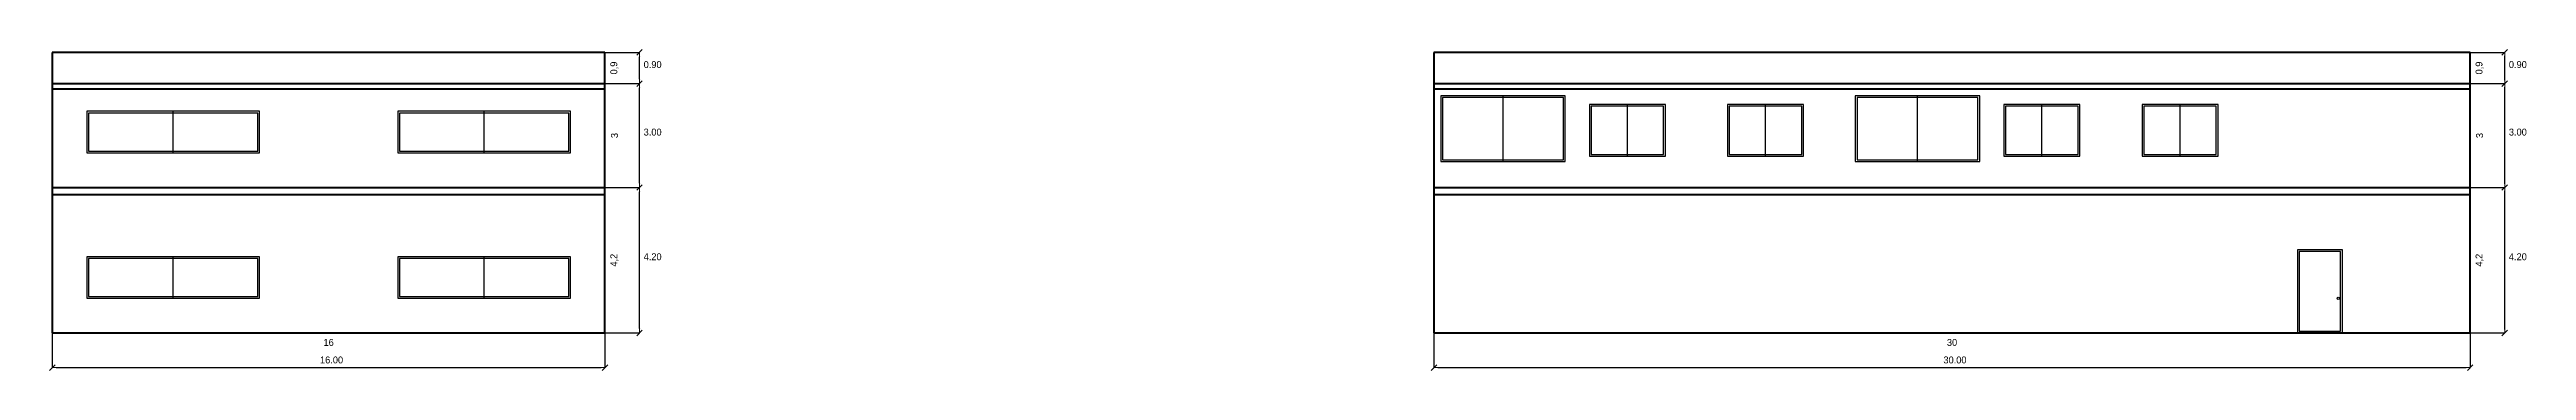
# Model space of a CAD drawing. Header units: metres. Extents: x -2 to 623, y -2 to 50.
# Drawn here: x 319.9 to 391.6, y -1.1 to 8.2 of the extents above; entities that cross this region are included whole.
import ezdxf

# ---------------------------------------------------------------- set-up
doc = ezdxf.new("R2010")
doc.units = ezdxf.units.M
for name, color, linetype, lineweight in [('COTAS', 2, 'Continuous', 13), ('ESQUADRIAS', 4, 'Continuous', 25), ('PAREDES', 7, 'Continuous', 50)]:
    doc.layers.add(name, color=color, linetype=linetype, lineweight=lineweight)
doc.dimstyles.get("Standard").update_dxf_attribs({"dimtxt": 2.5, "dimasz": 2.5, "dimexe": 1.25, "dimexo": 0.625, "dimtad": 1, "dimcen": 2.5, "dimazin": 3, "dimtfac": 1, "dimtmove": 0, "dimatfit": 3})

# ---------------------------------------------------------------- blocks, each defined once
blk = doc.blocks.new('_CLOSEDFILLED')
at = {"color": 0, "linetype": 'BYBLOCK'}
blk.add_solid([(-1, 0.16), (0, 0), (-1, -0.16)], dxfattribs=at)
blk = doc.blocks.new('*D49')
for p, q in [((320, 0), (320, -1)), ((336, 0), (336, -1)), ((320.13, -1), (335.87, -1))]:
    blk.add_line(p, q)
at = {"layer": 'Defpoints'}
for p in [(320, 0), (336, 0), (320, -1)]:
    blk.add_point(p, dxfattribs=at)
at = {"layer": 'COTAS', "xscale": 0.13, "yscale": 0.13, "rotation": 180}
blk.add_blockref('_CLOSEDFILLED', (320, -1), dxfattribs=at)
at = {"layer": 'COTAS', "xscale": 0.13, "yscale": 0.13}
blk.add_blockref('_CLOSEDFILLED', (336, -1), dxfattribs=at)
at = {"layer": 'COTAS', "insert": (328, -0.275), "char_height": 0.2, "attachment_point": 5}
blk.add_mtext('16', dxfattribs=at)
blk = doc.blocks.new('*D50')
for p, q in [((336, 4.2), (337, 4.2)), ((337, 0.13), (337, 4.07)), ((336, 0), (337, 0))]:
    blk.add_line(p, q)
at = {"layer": 'Defpoints'}
for p in [(336, 4.2), (336, 0), (337, 0)]:
    blk.add_point(p, dxfattribs=at)
at = {"layer": 'COTAS', "xscale": 0.13, "yscale": 0.13}
for p, rotation in [((337, 4.2), 90), ((337, 0), 270)]:
    blk.add_blockref('_CLOSEDFILLED', p, dxfattribs=dict(at, rotation=rotation))
at = {"layer": 'COTAS', "insert": (336.275, 2.1), "char_height": 0.2, "attachment_point": 5, "rotation": 90}
blk.add_mtext('4,2', dxfattribs=at)
blk = doc.blocks.new('*D51')
for p, q in [((336, 7.2), (337, 7.2)), ((337, 4.33), (337, 7.07)), ((336, 4.2), (337, 4.2))]:
    blk.add_line(p, q)
at = {"layer": 'Defpoints'}
for p in [(336, 7.2), (336, 4.2), (337, 4.2)]:
    blk.add_point(p, dxfattribs=at)
at = {"layer": 'COTAS', "xscale": 0.13, "yscale": 0.13}
for p, rotation in [((337, 7.2), 90), ((337, 4.2), 270)]:
    blk.add_blockref('_CLOSEDFILLED', p, dxfattribs=dict(at, rotation=rotation))
at = {"layer": 'COTAS', "insert": (336.275, 5.7), "char_height": 0.2, "attachment_point": 5, "rotation": 90}
blk.add_mtext('3', dxfattribs=at)
blk = doc.blocks.new('*D52')
for p, q in [((336, 8.1), (337, 8.1)), ((337, 7.33), (337, 7.97)), ((336, 7.2), (337, 7.2))]:
    blk.add_line(p, q)
at = {"layer": 'Defpoints'}
for p in [(336, 8.1), (336, 7.2), (337, 7.2)]:
    blk.add_point(p, dxfattribs=at)
at = {"layer": 'COTAS', "xscale": 0.13, "yscale": 0.13}
for p, rotation in [((337, 8.1), 90), ((337, 7.2), 270)]:
    blk.add_blockref('_CLOSEDFILLED', p, dxfattribs=dict(at, rotation=rotation))
at = {"layer": 'COTAS', "insert": (336.275, 7.65), "char_height": 0.2, "attachment_point": 5, "rotation": 90}
blk.add_mtext('0,9', dxfattribs=at)
blk = doc.blocks.new('*D53')
for p, q in [((360, 0), (360, -1)), ((390, 0), (390, -1)), ((360.13, -1), (389.87, -1))]:
    blk.add_line(p, q)
at = {"layer": 'Defpoints'}
for p in [(360, 0), (390, 0), (360, -1)]:
    blk.add_point(p, dxfattribs=at)
at = {"layer": 'COTAS', "xscale": 0.13, "yscale": 0.13, "rotation": 180}
blk.add_blockref('_CLOSEDFILLED', (360, -1), dxfattribs=at)
at = {"layer": 'COTAS', "xscale": 0.13, "yscale": 0.13}
blk.add_blockref('_CLOSEDFILLED', (390, -1), dxfattribs=at)
at = {"layer": 'COTAS', "insert": (375, -0.275), "char_height": 0.2, "attachment_point": 5}
blk.add_mtext('30', dxfattribs=at)
blk = doc.blocks.new('*D54')
for p, q in [((390, 4.2), (391, 4.2)), ((391, 0.13), (391, 4.07)), ((390, 0), (391, 0))]:
    blk.add_line(p, q)
at = {"layer": 'Defpoints'}
for p in [(390, 4.2), (390, 0), (391, 0)]:
    blk.add_point(p, dxfattribs=at)
at = {"layer": 'COTAS', "xscale": 0.13, "yscale": 0.13}
for p, rotation in [((391, 4.2), 90), ((391, 0), 270)]:
    blk.add_blockref('_CLOSEDFILLED', p, dxfattribs=dict(at, rotation=rotation))
at = {"layer": 'COTAS', "insert": (390.275, 2.1), "char_height": 0.2, "attachment_point": 5, "rotation": 90}
blk.add_mtext('4,2', dxfattribs=at)
blk = doc.blocks.new('*D55')
for p, q in [((390, 7.2), (391, 7.2)), ((391, 4.33), (391, 7.07)), ((390, 4.2), (391, 4.2))]:
    blk.add_line(p, q)
at = {"layer": 'Defpoints'}
for p in [(390, 7.2), (390, 4.2), (391, 4.2)]:
    blk.add_point(p, dxfattribs=at)
at = {"layer": 'COTAS', "xscale": 0.13, "yscale": 0.13}
for p, rotation in [((391, 7.2), 90), ((391, 4.2), 270)]:
    blk.add_blockref('_CLOSEDFILLED', p, dxfattribs=dict(at, rotation=rotation))
at = {"layer": 'COTAS', "insert": (390.275, 5.7), "char_height": 0.2, "attachment_point": 5, "rotation": 90}
blk.add_mtext('3', dxfattribs=at)
blk = doc.blocks.new('*D56')
for p, q in [((390, 8.1), (391, 8.1)), ((391, 7.33), (391, 7.97)), ((390, 7.2), (391, 7.2))]:
    blk.add_line(p, q)
at = {"layer": 'Defpoints'}
for p in [(390, 8.1), (390, 7.2), (391, 7.2)]:
    blk.add_point(p, dxfattribs=at)
at = {"layer": 'COTAS', "xscale": 0.13, "yscale": 0.13}
for p, rotation in [((391, 8.1), 90), ((391, 7.2), 270)]:
    blk.add_blockref('_CLOSEDFILLED', p, dxfattribs=dict(at, rotation=rotation))
at = {"layer": 'COTAS', "insert": (390.275, 7.65), "char_height": 0.2, "attachment_point": 5, "rotation": 90}
blk.add_mtext('0,9', dxfattribs=at)

msp = doc.modelspace()

# ---------------------------------------------------------------- linework, layer by layer
at = {"layer": 'COTAS'}
for p, q in [((336, 8.1), (336.85, 8.1)), ((336.92, 8.02), (337.08, 8.18)), ((337, 7.2), (337, 8.1)), ((390, 8.1), (390.85, 8.1)), ((390.92, 8.02), (391.08, 8.18)), ((391, 7.2), (391, 8.1)), ((336, 7.2), (336.85, 7.2)), ((336, 7.2), (336.85, 7.2)), ((336.92, 7.12), (337.08, 7.28)), ((336.92, 7.12), (337.08, 7.28)), ((337, 4.2), (337, 7.2)), ((390, 7.2), (390.85, 7.2)), ((390, 7.2), (390.85, 7.2)), ((390.92, 7.12), (391.08, 7.28)), ((390.92, 7.12), (391.08, 7.28)), ((391, 4.2), (391, 7.2)), ((336, 4.2), (336.85, 4.2)), ((336, 4.2), (336.85, 4.2)), ((336.92, 4.12), (337.08, 4.28)), ((336.92, 4.12), (337.08, 4.28)), ((337, 0), (337, 4.2)), ((390, 4.2), (390.85, 4.2)), ((390, 4.2), (390.85, 4.2)), ((390.92, 4.12), (391.08, 4.28)), ((390.92, 4.12), (391.08, 4.28)), ((391, 0), (391, 4.2)), ((320, 0), (320, -0.85)), ((336, 0), (336, -0.85)), ((336, 0), (336.85, 0)), ((336.92, -0.08), (337.08, 0.08)), ((360, 0), (360, -0.85)), ((390, 0), (390, -0.85)), ((390, 0), (390.85, 0)), ((390.92, -0.08), (391.08, 0.08)), ((319.92, -1.08), (320.08, -0.92)), ((320, -1), (336, -1)), ((335.92, -1.08), (336.08, -0.92)), ((359.92, -1.08), (360.08, -0.92)), ((360, -1), (390, -1)), ((389.92, -1.08), (390.08, -0.92))]:
    msp.add_line(p, q, dxfattribs=at)
at = {"layer": 'ESQUADRIAS'}
for p, q in [((363.8, 6.85), (360.2, 6.85)), ((360.2, 6.85), (360.2, 4.95)), ((363.75, 6.8), (360.25, 6.8)), ((360.25, 6.8), (360.25, 5)), ((362, 4.95), (362, 6.85)), ((363.75, 5), (363.75, 6.8)), ((363.8, 4.95), (363.8, 6.85)), ((366.7, 6.6), (364.5, 6.6)), ((364.5, 6.6), (364.5, 5.1)), ((366.65, 6.55), (364.55, 6.55)), ((364.55, 6.55), (364.55, 5.15)), ((365.6, 5.1), (365.6, 6.6)), ((366.65, 5.15), (366.65, 6.55)), ((366.7, 5.1), (366.7, 6.6)), ((370.7, 6.6), (368.5, 6.6)), ((368.5, 6.6), (368.5, 5.1)), ((370.65, 6.55), (368.55, 6.55)), ((368.55, 6.55), (368.55, 5.15)), ((369.6, 5.1), (369.6, 6.6)), ((370.65, 5.15), (370.65, 6.55)), ((370.7, 5.1), (370.7, 6.6)), ((375.8, 6.85), (372.2, 6.85)), ((372.2, 6.85), (372.2, 4.95)), ((375.75, 6.8), (372.25, 6.8)), ((372.25, 6.8), (372.25, 5)), ((374, 4.95), (374, 6.85)), ((375.75, 5), (375.75, 6.8)), ((375.8, 4.95), (375.8, 6.85)), ((378.7, 6.6), (376.5, 6.6)), ((376.5, 6.6), (376.5, 5.1)), ((378.65, 6.55), (376.55, 6.55)), ((376.55, 6.55), (376.55, 5.15)), ((377.6, 5.1), (377.6, 6.6)), ((378.65, 5.15), (378.65, 6.55)), ((378.7, 5.1), (378.7, 6.6)), ((382.7, 6.6), (380.5, 6.6)), ((380.5, 6.6), (380.5, 5.1)), ((382.65, 6.55), (380.55, 6.55)), ((380.55, 6.55), (380.55, 5.15)), ((381.6, 5.1), (381.6, 6.6)), ((382.65, 5.15), (382.65, 6.55)), ((382.7, 5.1), (382.7, 6.6)), ((326, 6.4), (321, 6.4)), ((321, 6.4), (321, 5.2)), ((325.95, 6.35), (321.05, 6.35)), ((321.05, 6.35), (321.05, 5.25)), ((323.5, 5.2), (323.5, 6.4)), ((325.95, 5.25), (325.95, 6.35)), ((326, 5.2), (326, 6.4)), ((335, 6.4), (330, 6.4)), ((330, 6.4), (330, 5.2)), ((334.95, 6.35), (330.05, 6.35)), ((330.05, 6.35), (330.05, 5.25)), ((332.5, 5.2), (332.5, 6.4)), ((334.95, 5.25), (334.95, 6.35)), ((335, 5.2), (335, 6.4)), ((321, 5.2), (326, 5.2)), ((321.05, 5.25), (325.95, 5.25)), ((330, 5.2), (335, 5.2)), ((330.05, 5.25), (334.95, 5.25)), ((364.5, 5.1), (366.7, 5.1)), ((364.55, 5.15), (366.65, 5.15)), ((368.5, 5.1), (370.7, 5.1)), ((368.55, 5.15), (370.65, 5.15)), ((376.5, 5.1), (378.7, 5.1)), ((376.55, 5.15), (378.65, 5.15)), ((380.5, 5.1), (382.7, 5.1)), ((380.55, 5.15), (382.65, 5.15)), ((360.2, 4.95), (363.8, 4.95)), ((360.25, 5), (363.75, 5)), ((372.2, 4.95), (375.8, 4.95)), ((372.25, 5), (375.75, 5)), ((326, 2.2), (321, 2.2)), ((321, 2.2), (321, 1)), ((323.5, 1), (323.5, 2.2)), ((326, 1), (326, 2.2)), ((335, 2.2), (330, 2.2)), ((330, 2.2), (330, 1)), ((332.5, 1), (332.5, 2.2)), ((335, 1), (335, 2.2)), ((386.3, 2.4), (385, 2.4)), ((385, 2.4), (385, 0)), ((386.25, 2.35), (385.05, 2.35)), ((385.05, 2.35), (385.05, 0.05)), ((386.25, 0.05), (386.25, 2.35)), ((386.3, 0), (386.3, 2.4)), ((325.95, 2.15), (321.05, 2.15)), ((321.05, 2.15), (321.05, 1.05)), ((325.95, 1.05), (325.95, 2.15)), ((334.95, 2.15), (330.05, 2.15)), ((330.05, 2.15), (330.05, 1.05)), ((334.95, 1.05), (334.95, 2.15)), ((321, 1), (326, 1)), ((321.05, 1.05), (325.95, 1.05)), ((330, 1), (335, 1)), ((330.05, 1.05), (334.95, 1.05)), ((385, 0), (386.3, 0)), ((385.05, 0.05), (386.25, 0.05))]:
    msp.add_line(p, q, dxfattribs=at)
msp.add_circle((386.18, 1), 0.035, dxfattribs=at)
at = {"layer": 'PAREDES'}
for p, q in [((336, 8.1), (320, 8.1)), ((320, 8.1), (320, 0)), ((336, 0), (336, 8.1)), ((390, 8.1), (360, 8.1)), ((360, 8.1), (360, 0)), ((390, 0), (390, 8.1)), ((320, 7.2), (336, 7.2)), ((360, 7.2), (390, 7.2)), ((320, 7.05), (336, 7.05)), ((360, 7.05), (390, 7.05)), ((320, 4.2), (336, 4.2)), ((320, 4), (336, 4)), ((360, 4.2), (390, 4.2)), ((360, 4), (390, 4)), ((320, 0), (336, 0)), ((360, 0), (390, 0))]:
    msp.add_line(p, q, dxfattribs=at)

# ---------------------------------------------------------------- texts
at = {"layer": 'COTAS'}
for s, p in [('0.90', (337.12, 7.65)), ('0.90', (391.12, 7.65)), ('3.00', (337.12, 5.7)), ('3.00', (391.12, 5.7)), ('4.20', (337.12, 2.1)), ('4.20', (391.12, 2.1)), ('16.00', (327.75, -0.88)), ('30.00', (374.75, -0.88))]:
    msp.add_text(s, height=0.2, dxfattribs=at).set_placement(p)

# ---------------------------------------------------------------- dimensions: what is measured, and where the dimension line sits
for base, p1, p2, picture, middle in [((337, 7.2), (336, 7.2), (336, 8.1), '*D52', (336.275, 7.65)), ((391, 7.2), (390, 7.2), (390, 8.1), '*D56', (390.275, 7.65)), ((337, 4.2), (336, 4.2), (336, 7.2), '*D51', (336.275, 5.7)), ((391, 4.2), (390, 4.2), (390, 7.2), '*D55', (390.275, 5.7)), ((337, 0), (336, 0), (336, 4.2), '*D50', (336.275, 2.1)), ((391, 0), (390, 0), (390, 4.2), '*D54', (390.275, 2.1))]:
    dim = msp.add_linear_dim(base=base, p1=p1, p2=p2, angle=90, dimstyle='Standard', override={"dimtxt": 0.2, "dimasz": 0.13, "dimtad": 1, "dimdec": 2}, dxfattribs=at)
    dim.commit()
    dim.dimension.update_dxf_attribs({"geometry": picture, "text_midpoint": middle})
for base, p1, p2, picture, middle in [((320, -1), (320, 0), (336, 0), '*D49', (328, -0.275)), ((360, -1), (360, 0), (390, 0), '*D53', (375, -0.275))]:
    dim = msp.add_linear_dim(base=base, p1=p1, p2=p2, dimstyle='Standard', override={"dimtxt": 0.2, "dimasz": 0.13, "dimtad": 1, "dimdec": 2}, dxfattribs=at)
    dim.commit()
    dim.dimension.update_dxf_attribs({"geometry": picture, "text_midpoint": middle})

doc.saveas('drawing.dxf')
